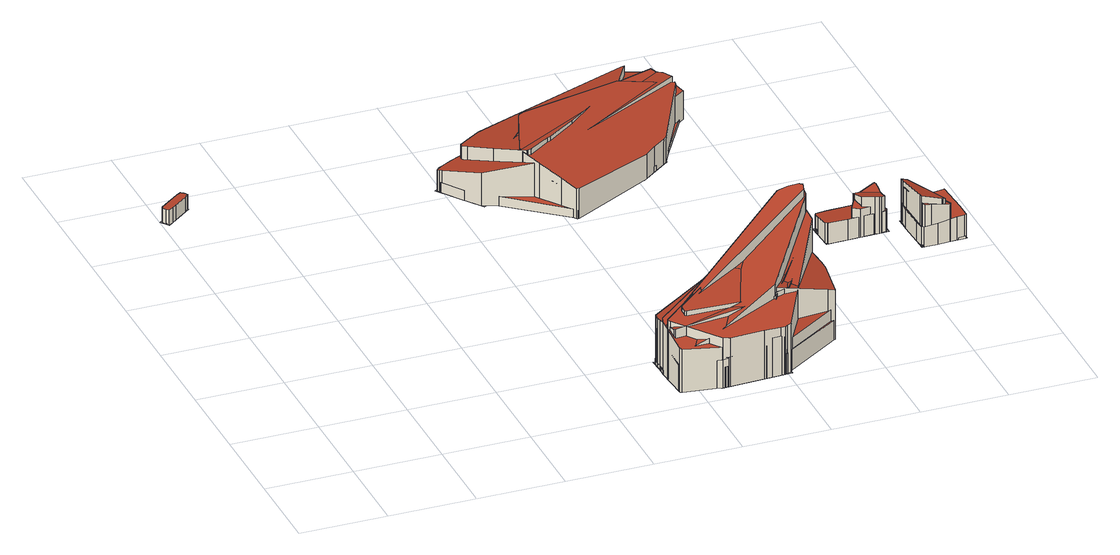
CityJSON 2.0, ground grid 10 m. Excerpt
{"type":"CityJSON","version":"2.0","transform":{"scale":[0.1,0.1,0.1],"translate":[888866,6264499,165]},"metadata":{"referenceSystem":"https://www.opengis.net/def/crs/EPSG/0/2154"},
"CityObjects":{
"building1":{"type":"Building","attributes":{"class":"Building"},"children":["building1-1"]},
"building1-1":{"type":"BuildingPart","parents":["building1"],"geometry":[{"type":"MultiSurface","lod":"2.2","boundaries":[[[0,1,2,3,4,5,6,7,8,9,10,11,12]],[[13,14,1,0]],[[14,15,2,1]],[[15,16,3,2]],[[16,17,4,3]],[[17,18,5,4]],[[18,19,6,5]],[[19,20,7,6]],[[20,21,8,7]],[[21,22,9,8]],[[22,23,10,9]],[[23,24,11,10]],[[24,25,12,11]],[[25,13,0,12]],[[26,27,28,29,30,31,32,33,34,35,36]],[[37,38,27,26]],[[38,39,28,27]],[[39,40,29,28]],[[40,41,30,29]],[[41,42,31,30]],[[42,32,31]],[[37,26,36]],[[43,44,45,32]]],"semantics":{"surfaces":[{"type":"RoofSurface","rf_azimuth":135.23,"rf_slope":3.99},{"type":"WallSurface","on_footprint_edge":true},{"type":"RoofSurface","rf_azimuth":129.39,"rf_slope":18.44},{"type":"GroundSurface"}],"values":[0,1,1,1,1,1,1,1,1,1,1,1,1,1,2,1,1,1,1,1,1,1,3]}}]},
"building2":{"type":"Building","attributes":{"class":"Building"},"children":["building2-1"]},
"building2-1":{"type":"BuildingPart","parents":["building2"],"geometry":[{"type":"MultiSurface","lod":"2.2","boundaries":[[[46,47,48,49,50,51,52,53,54,55,56,57,58]],[[59,60,47,46]],[[60,61,48,47]],[[61,62,49,48]],[[62,63,50,49]],[[63,64,51,50]],[[64,65,52,51]],[[65,66,53,52]],[[66,67,54,53]],[[67,68,55,54]],[[68,69,56,55]],[[69,70,57,56]],[[70,71,58,57]],[[71,59,46,58]],[[72,73,74,75,76,77,78,79,80,81,82,83,84]],[[85,86,73,72]],[[86,87,74,73]],[[87,88,75,74]],[[88,89,76,75]],[[89,90,77,76]],[[90,91,78,77]],[[91,92,79,78]],[[92,93,80,79]],[[93,94,81,80]],[[94,95,82,81]],[[95,96,83,82]],[[96,97,84,83]],[[97,85,72,84]],[[98,99,100,101,102,103,104,105,106,107,108,109,110,111,112]],[[113,114,99,98]],[[114,115,100,99]],[[115,116,101,100]],[[116,117,102,101]],[[117,118,103,102]],[[118,119,104,103]],[[119,120,105,104]],[[120,121,106,105]],[[121,122,107,106]],[[122,123,108,107]],[[123,124,109,108]],[[124,125,110,109]],[[125,126,111,110]],[[126,127,112,111]],[[127,113,98,112]],[[128,129,130,131,132,133,134,135,136,137,138]],[[139,140,129,128]],[[140,141,130,129]],[[141,142,131,130]],[[142,143,132,131]],[[143,144,133,132]],[[144,145,134,133]],[[145,146,135,134]],[[146,147,136,135]],[[147,148,137,136]],[[148,149,138,137]],[[149,139,128,138]],[[150,151,152,153,154,155,156,157,158,159,160,161,162,163]],[[164,114,151,150]],[[114,165,152,151]],[[165,166,153,152]],[[166,167,154,153]],[[167,168,155,154]],[[168,169,156,155]],[[169,170,157,156]],[[170,171,158,157]],[[171,172,159,158]],[[172,173,160,159]],[[173,174,161,160]],[[174,175,162,161]],[[175,176,163,162]],[[176,164,150,163]],[[177,178,179,180,181,182,183,184,185,186,187,188,189,190,191]],[[176,192,178,177]],[[192,193,179,178]],[[193,194,180,179]],[[194,195,181,180]],[[195,196,182,181]],[[196,120,183,182]],[[120,197,184,183]],[[197,198,185,184]],[[198,89,186,185]],[[89,199,187,186]],[[199,200,188,187]],[[200,201,189,188]],[[201,202,190,189]],[[202,203,191,190]],[[203,176,177,191]],[[204,205,206,207,208,209,210,211,212,213]],[[214,215,205,204]],[[215,216,206,205]],[[216,217,207,206]],[[217,218,208,207]],[[218,219,209,208]],[[219,220,210,209]],[[220,221,211,210]],[[221,222,212,211]],[[222,223,213,212]],[[223,214,204,213]],[[224,225,226,227,228,229,230,231,232,233,234]],[[235,236,225,224]],[[236,237,226,225]],[[237,238,227,226]],[[238,239,228,227]],[[239,240,229,228]],[[240,241,230,229]],[[241,242,231,230]],[[242,243,232,231]],[[243,244,233,232]],[[244,245,234,233]],[[245,235,224,234]],[[246,247,248,249,250,251,252,253,254,255,256,257]],[[258,139,247,246]],[[139,259,248,247]],[[259,260,249,248]],[[260,261,250,249]],[[261,262,251,250]],[[262,263,252,251]],[[263,264,253,252]],[[264,265,254,253]],[[265,266,255,254]],[[266,267,256,255]],[[267,268,257,256]],[[268,258,246,257]],[[269,270,271,272,273,274,275,276,277,278,279,280,281]],[[235,282,270,269]],[[282,283,271,270]],[[283,284,272,271]],[[284,285,273,272]],[[285,286,274,273]],[[286,287,275,274]],[[287,288,276,275]],[[288,289,277,276]],[[289,200,278,277]],[[200,290,279,278]],[[290,291,280,279]],[[291,292,281,280]],[[292,235,269,281]],[[293,294,295,296,297,298,299,300]],[[301,302,294,293]],[[302,303,295,294]],[[303,304,296,295]],[[304,305,297,296]],[[305,306,298,297]],[[306,307,299,298]],[[307,308,300,299]],[[308,301,293,300]],[[309,310,311,312,313,314,315,316,317,318]],[[319,320,310,309]],[[320,321,311,310]],[[321,322,312,311]],[[322,323,313,312]],[[323,324,314,313]],[[324,305,315,314]],[[305,325,316,315]],[[325,326,317,316]],[[326,327,318,317]],[[327,319,309,318]],[[328,329,330,331,332,333,334,335]],[[336,337,329,328]],[[337,338,330,329]],[[338,339,331,330]],[[339,340,332,331]],[[340,341,333,332]],[[341,201,334,333]],[[201,342,335,334]],[[342,336,328,335]],[[343,344,345,346,347,348,349,350,351,352]],[[320,353,344,343]],[[353,121,345,344]],[[121,354,346,345]],[[354,355,347,346]],[[355,356,348,347]],[[356,357,349,348]],[[357,358,350,349]],[[358,359,351,350]],[[359,360,352,351]],[[360,320,343,352]],[[361,362,363,364,365,366,367,368,88,369,370,371,372,373]]],"semantics":{"surfaces":[{"type":"RoofSurface","rf_azimuth":118.27,"rf_slope":12.03},{"type":"WallSurface","on_footprint_edge":true},{"type":"RoofSurface","rf_azimuth":3.54,"rf_slope":15.82},{"type":"RoofSurface","rf_azimuth":275.65,"rf_slope":15.65},{"type":"RoofSurface","rf_azimuth":277.35,"rf_slope":15.94},{"type":"RoofSurface","rf_azimuth":180.76,"rf_slope":18.69},{"type":"RoofSurface","rf_azimuth":94.4,"rf_slope":0.727},{"type":"RoofSurface","rf_azimuth":194.73,"rf_slope":17.18},{"type":"RoofSurface","rf_azimuth":240.69,"rf_slope":12.27},{"type":"RoofSurface","rf_azimuth":337.09,"rf_slope":0.999},{"type":"RoofSurface","rf_azimuth":118.31,"rf_slope":3.19},{"type":"RoofSurface","rf_azimuth":283.35,"rf_slope":12.24},{"type":"RoofSurface","rf_azimuth":78.96,"rf_slope":3},{"type":"RoofSurface","rf_azimuth":230.39,"rf_slope":15.27},{"type":"RoofSurface","rf_azimuth":110.7,"rf_slope":1.95},{"type":"GroundSurface"}],"values":[0,1,1,1,1,1,1,1,1,1,1,1,1,1,2,1,1,1,1,1,1,1,1,1,1,1,1,1,3,1,1,1,1,1,1,1,1,1,1,1,1,1,1,1,4,1,1,1,1,1,1,1,1,1,1,1,5,1,1,1,1,1,1,1,1,1,1,1,1,1,1,6,1,1,1,1,1,1,1,1,1,1,1,1,1,1,1,7,1,1,1,1,1,1,1,1,1,1,8,1,1,1,1,1,1,1,1,1,1,1,9,1,1,1,1,1,1,1,1,1,1,1,1,10,1,1,1,1,1,1,1,1,1,1,1,1,1,11,1,1,1,1,1,1,1,1,12,1,1,1,1,1,1,1,1,1,1,13,1,1,1,1,1,1,1,1,14,1,1,1,1,1,1,1,1,1,1,15]}}]},
"building3":{"type":"Building","attributes":{"class":"Building"},"children":["building3-1"]},
"building3-1":{"type":"BuildingPart","parents":["building3"],"geometry":[{"type":"MultiSurface","lod":"2.2","boundaries":[[[374,375,376,377,378,379,380,381,382,383,384,385,386,387,388,389,390]],[[391,392,375,374]],[[392,393,376,375]],[[393,394,377,376]],[[394,395,378,377]],[[395,396,379,378]],[[396,397,380,379]],[[397,398,381,380]],[[398,399,382,381]],[[399,400,383,382]],[[400,401,384,383]],[[401,402,385,384]],[[402,403,386,385]],[[403,404,387,386]],[[404,405,388,387]],[[405,406,389,388]],[[406,407,390,389]],[[407,391,374,390]],[[408,409,410,411,412,413,414,415,416,417,418,419,420,421,422,423,424,425,426,427]],[[428,429,409,408]],[[429,430,410,409]],[[430,431,411,410]],[[431,432,412,411]],[[432,433,413,412]],[[433,434,414,413]],[[434,435,415,414]],[[435,436,416,415]],[[436,437,417,416]],[[437,438,418,417]],[[438,439,419,418]],[[439,440,420,419]],[[440,441,421,420]],[[441,442,422,421]],[[442,443,423,422]],[[443,444,424,423]],[[444,445,425,424]],[[445,446,426,425]],[[446,447,427,426]],[[447,428,408,427]],[[448,449,450,451,452,453,454,455,456,457,458,459,460,461,462]],[[463,464,449,448]],[[464,465,450,449]],[[465,466,451,450]],[[466,467,452,451]],[[467,468,453,452]],[[468,469,454,453]],[[469,470,455,454]],[[470,471,456,455]],[[471,472,457,456]],[[472,473,458,457]],[[473,474,459,458]],[[474,475,460,459]],[[475,476,461,460]],[[476,477,462,461]],[[477,463,448,462]],[[478,479,480,481,482,483,484,485,486,487,488,489,490]],[[491,467,479,478]],[[467,492,480,479]],[[492,493,481,480]],[[493,494,482,481]],[[494,495,483,482]],[[495,496,484,483]],[[496,497,485,484]],[[497,498,486,485]],[[498,499,487,486]],[[499,500,488,487]],[[500,501,489,488]],[[501,502,490,489]],[[502,491,478,490]],[[503,504,505,506,507,508,509,510,511,512,513,514,515,516,517,518,519]],[[464,520,504,503]],[[520,521,505,504]],[[521,522,506,505]],[[522,523,507,506]],[[523,524,508,507]],[[524,525,509,508]],[[525,526,510,509]],[[526,527,511,510]],[[527,528,512,511]],[[528,529,513,512]],[[529,530,514,513]],[[530,531,515,514]],[[531,532,516,515]],[[532,533,517,516]],[[533,534,518,517]],[[534,535,519,518]],[[535,464,503,519]],[[536,537,497,538,539,540,541,542,543,544,545,546,547,548,549,550,551,552,553,554,555,556,557,558,559,560,561,562,563,564,565,566]]],"semantics":{"surfaces":[{"type":"RoofSurface","rf_azimuth":306.57,"rf_slope":19.51},{"type":"WallSurface","on_footprint_edge":true},{"type":"RoofSurface","rf_azimuth":114.48,"rf_slope":14.21},{"type":"RoofSurface","rf_azimuth":120.1,"rf_slope":14.82},{"type":"RoofSurface","rf_azimuth":304.26,"rf_slope":13.78},{"type":"RoofSurface","rf_azimuth":24.56,"rf_slope":1.72},{"type":"GroundSurface"}],"values":[0,1,1,1,1,1,1,1,1,1,1,1,1,1,1,1,1,1,2,1,1,1,1,1,1,1,1,1,1,1,1,1,1,1,1,1,1,1,1,3,1,1,1,1,1,1,1,1,1,1,1,1,1,1,1,4,1,1,1,1,1,1,1,1,1,1,1,1,1,5,1,1,1,1,1,1,1,1,1,1,1,1,1,1,1,1,1,6]}}]},
"building4":{"type":"Building","attributes":{"class":"Building"},"children":["building4-1"]},
"building4-1":{"type":"BuildingPart","parents":["building4"],"geometry":[{"type":"MultiSurface","lod":"2.2","boundaries":[[[567,568,569,570,571,572,573,574,575,576,577,578,579,580,581,582,583]],[[584,585,568,567]],[[585,586,569,568]],[[586,587,570,569]],[[587,588,571,570]],[[588,589,572,571]],[[589,590,573,572]],[[590,591,574,573]],[[591,592,575,574]],[[592,593,576,575]],[[593,594,577,576]],[[594,595,578,577]],[[595,596,579,578]],[[596,597,580,579]],[[597,598,581,580]],[[598,599,582,581]],[[599,600,583,582]],[[600,584,567,583]],[[601,602,603,604,605,606,607,608,609,610,611,612,613]],[[614,615,602,601]],[[615,616,603,602]],[[616,617,604,603]],[[617,618,605,604]],[[618,619,606,605]],[[619,620,607,606]],[[620,621,608,607]],[[621,622,609,608]],[[622,623,610,609]],[[623,624,611,610]],[[624,625,612,611]],[[625,626,613,612]],[[626,614,601,613]],[[627,628,629,630,631,632,633,634,635,636]],[[637,638,628,627]],[[638,639,629,628]],[[639,640,630,629]],[[640,641,631,630]],[[641,642,632,631]],[[642,643,633,632]],[[643,644,634,633]],[[644,645,635,634]],[[645,646,636,635]],[[646,637,627,636]],[[647,648,649,650,651,652,653,654,655]],[[656,657,648,647]],[[657,658,649,648]],[[658,659,650,649]],[[659,595,651,650]],[[595,652,651]],[[660,654,653]],[[660,661,655,654]],[[661,656,647,655]],[[662,663,664,665]]],"semantics":{"surfaces":[{"type":"RoofSurface","rf_azimuth":93.26,"rf_slope":9.93},{"type":"WallSurface","on_footprint_edge":true},{"type":"RoofSurface","rf_azimuth":292.86,"rf_slope":13.55},{"type":"RoofSurface","rf_azimuth":57.39,"rf_slope":17.28},{"type":"RoofSurface","rf_azimuth":86.56,"rf_slope":17.96},{"type":"GroundSurface"}],"values":[0,1,1,1,1,1,1,1,1,1,1,1,1,1,1,1,1,1,2,1,1,1,1,1,1,1,1,1,1,1,1,1,3,1,1,1,1,1,1,1,1,1,1,4,1,1,1,1,1,1,1,1,5]}}]},
"building5":{"type":"Building","attributes":{"class":"Building"},"children":["building5-1"]},
"building5-1":{"type":"BuildingPart","parents":["building5"],"geometry":[{"type":"MultiSurface","lod":"2.2","boundaries":[[[666,667,668,669,670,671,672,673,674,675,676,677,678,679,680]],[[681,682,667,666]],[[682,683,668,667]],[[683,684,669,668]],[[684,685,670,669]],[[685,686,671,670]],[[686,687,672,671]],[[687,688,673,672]],[[688,689,674,673]],[[689,690,675,674]],[[690,691,676,675]],[[691,692,677,676]],[[692,693,678,677]],[[693,694,679,678]],[[694,695,680,679]],[[695,681,666,680]],[[696,697,698,699,700,701,702,703,704,705,706,707]],[[708,709,697,696]],[[709,710,698,697]],[[710,711,699,698]],[[711,712,700,699]],[[712,713,701,700]],[[713,714,702,701]],[[714,690,703,702]],[[690,715,704,703]],[[715,716,705,704]],[[716,717,706,705]],[[717,718,707,706]],[[718,708,696,707]],[[719,720,721,722,723,724,725,726,727]],[[728,729,720,719]],[[729,730,721,720]],[[730,731,722,721]],[[731,732,723,722]],[[732,733,724,723]],[[733,734,725,724]],[[734,735,726,725]],[[735,736,727,726]],[[736,728,719,727]],[[737,738,739,740,741,742,743,744,745]],[[746,747,738,737]],[[747,748,739,738]],[[748,749,740,739]],[[749,750,741,740]],[[750,751,742,741]],[[751,752,743,742]],[[752,753,744,743]],[[753,754,745,744]],[[754,746,737,745]],[[755,756,757,716]]],"semantics":{"surfaces":[{"type":"RoofSurface","rf_azimuth":178.07,"rf_slope":6.08},{"type":"WallSurface","on_footprint_edge":true},{"type":"RoofSurface","rf_azimuth":129.72,"rf_slope":1.57},{"type":"RoofSurface","rf_azimuth":31.68,"rf_slope":13.21},{"type":"RoofSurface","rf_azimuth":31.42,"rf_slope":18.12},{"type":"GroundSurface"}],"values":[0,1,1,1,1,1,1,1,1,1,1,1,1,1,1,1,2,1,1,1,1,1,1,1,1,1,1,1,1,3,1,1,1,1,1,1,1,1,1,4,1,1,1,1,1,1,1,1,1,5]}}]}
},
"vertices":[
[3,559,19],[5,555,20],[8,552,20],[13,555,20],[18,559,20],[33,571,20],[37,575,20],[38,576,20],[35,580,20],[32,582,20],[27,580,19],[9,566,19],[4,562,19],[3,559,2],[5,555,2],[8,552,2],[13,555,2],[18,559,2],[33,571,2],[37,575,2],[38,576,2],[35,580,2],[32,582,2],[27,580,2],[9,566,2],[4,562,2],[4,558,3],[6,554,4],[11,554,5],[29,570,5],[36,576,5],[37,577,5],[32,584,2],[25,578,2],[17,572,2],[6,562,2],[4,561,2],[4,558,2],[6,554,2],[11,554,2],[29,570,2],[36,576,2],[37,577,2],[1,560,2],[8,551,2],[39,575,2],
[370,62,74],[373,30,80],[374,27,81],[451,35,87],[509,52,90],[512,53,90],[544,107,83],[572,156,77],[572,171,74],[492,167,67],[487,167,66],[372,79,71],[370,69,73],[370,62,14],[373,30,14],[374,27,14],[451,35,14],[509,52,14],[512,53,14],[544,107,14],[572,156,14],[572,171,14],[492,167,14],[487,167,14],[372,79,14],[370,69,14],[490,86,95],[492,50,95],[556,54,77],[565,55,74],[575,110,70],[575,111,70],[575,121,70],[574,137,70],[573,151,70],[569,170,71],[526,169,83],[524,167,83],[491,104,94],[490,86,14],[492,50,14],[556,54,14],[565,55,14],[575,110,14],[575,111,14],[575,121,14],[574,137,14],[573,151,14],[569,170,14],[526,169,14],[524,167,14],[491,104,14],[371,42,86],[371,41,85],[373,38,85],[418,4,74],[426,3,73],[465,5,73],[484,6,72],[490,6,72],[492,7,72],[497,8,73],[574,146,109],[573,160,113],[571,161,113],[557,168,116],[543,168,116],[371,42,14],[371,41,14],[373,38,14],[418,4,14],[426,3,14],[465,5,14],[484,6,14],[490,6,14],[492,7,14],[497,8,14],[574,146,14],[573,160,14],[571,161,14],[557,168,14],[543,168,14],[370,52,78],[373,12,67],[375,10,66],[425,3,62],[489,6,61],[574,155,100],[572,166,103],[571,168,104],[532,169,106],[527,166,105],[371,57,80],[370,52,14],[373,12,14],[375,10,14],[425,3,14],[489,6,14],[574,155,14],[572,166,14],[571,168,14],[532,169,14],[527,166,14],[371,57,14],[371,67,28],[371,41,28],[394,12,36],[445,4,53],[448,4,54],[460,6,58],[558,156,92],[560,162,93],[553,165,90],[518,168,79],[513,168,77],[499,167,72],[372,78,29],[371,77,28],[371,67,14],[394,12,14],[445,4,14],[448,4,14],[460,6,14],[558,156,14],[560,162,14],[553,165,14],[518,168,14],[513,168,14],[499,167,14],[372,78,14],[371,77,14],[371,77,38],[373,41,38],[383,11,38],[421,3,39],[466,5,39],[486,6,39],[490,6,39],[491,6,39],[565,56,38],[575,110,37],[575,137,37],[574,148,37],[557,170,37],[528,168,37],[489,153,37],[373,41,14],[383,11,14],[421,3,14],[466,5,14],[486,6,14],[491,6,14],[565,56,14],[575,137,14],[574,148,14],[557,170,14],[528,168,14],[489,153,14],[371,59,64],[372,28,62],[374,11,61],[415,13,74],[494,47,100],[571,157,132],[573,161,132],[573,167,133],[550,168,126],[540,165,123],[371,59,14],[372,28,14],[374,11,14],[415,13,14],[494,47,14],[571,157,14],[573,161,14],[573,167,14],[550,168,14],[540,165,14],[371,76,57],[372,30,48],[373,15,45],[418,3,48],[428,3,49],[459,5,53],[468,5,54],[470,6,54],[550,158,91],[549,161,92],[545,169,93],[371,76,14],[372,30,14],[373,15,14],[418,3,14],[428,3,14],[459,5,14],[468,5,14],[470,6,14],[550,158,14],[549,161,14],[545,169,14],[370,59,19],[370,52,19],[371,52,19],[483,99,17],[489,103,17],[490,106,17],[491,110,17],[491,121,17],[489,161,18],[488,163,18],[371,78,19],[370,76,19],[370,59,14],[371,52,14],[483,99,14],[489,103,14],[490,106,14],[491,110,14],[491,121,14],[489,161,14],[488,163,14],[371,78,14],[370,76,14],[371,76,45],[373,45,47],[375,13,49],[424,3,50],[485,7,52],[490,7,52],[565,58,51],[575,109,49],[574,141,48],[574,148,47],[571,155,47],[501,167,44],[488,164,44],[373,45,14],[375,13,14],[424,3,14],[485,7,14],[490,7,14],[565,58,14],[575,109,14],[574,141,14],[571,155,14],[501,167,14],[488,164,14],[390,51,93],[391,44,91],[393,43,91],[495,46,86],[574,151,104],[571,162,107],[560,167,109],[541,170,110],[390,51,14],[391,44,14],[393,43,14],[495,46,14],[574,151,14],[571,162,14],[560,167,14],[541,170,14],[371,71,34],[372,40,35],[493,14,35],[574,125,29],[575,129,28],[575,131,28],[574,151,27],[573,153,27],[485,158,28],[371,73,33],[371,71,14],[372,40,14],[493,14,14],[574,125,14],[575,129,14],[575,131,14],[573,153,14],[485,158,14],[371,73,14],[374,45,82],[378,45,83],[379,45,83],[569,157,140],[571,165,142],[568,167,142],[557,170,140],[544,169,138],[374,45,14],[378,45,14],[379,45,14],[569,157,14],[571,165,14],[568,167,14],[544,169,14],[372,40,43],[456,5,45],[492,7,45],[563,73,44],[575,116,43],[574,128,42],[574,132,42],[573,136,42],[488,162,40],[372,62,42],[456,5,14],[563,73,14],[575,116,14],[574,128,14],[574,132,14],[573,136,14],[488,162,14],[372,62,14],[432,102,14],[433,83,14],[369,79,14],[373,10,14],[416,13,14],[417,2,14],[498,6,14],[496,51,14],[561,107,14],[576,108,14],[573,171,14],[484,167,14],[487,106,14],
[365,455,72],[367,451,70],[379,434,63],[395,412,53],[406,397,46],[409,396,46],[505,447,40],[518,458,40],[533,469,40],[537,473,40],[578,550,54],[578,553,55],[575,554,55],[513,555,69],[390,509,82],[385,506,82],[383,504,82],[365,455,10],[367,451,10],[379,434,10],[395,412,10],[406,397,10],[409,396,10],[505,447,10],[518,458,10],[533,469,10],[537,473,10],[578,550,10],[578,553,10],[575,554,10],[513,555,10],[390,509,10],[385,506,10],[383,504,10],[322,513,53],[326,507,55],[345,480,63],[370,447,73],[371,446,74],[375,447,74],[400,465,72],[404,467,72],[438,492,70],[497,542,65],[513,554,64],[514,556,63],[540,602,56],[539,604,55],[538,605,54],[398,556,51],[352,539,50],[351,539,50],[332,525,51],[323,518,52],[322,513,10],[326,507,10],[345,480,10],[370,447,10],[371,446,10],[375,447,10],[400,465,10],[404,467,10],[438,492,10],[497,542,10],[513,554,10],[514,556,10],[540,602,10],[539,604,10],[538,605,10],[398,556,10],[352,539,10],[351,539,10],[332,525,10],[323,518,10],[291,504,35],[292,501,36],[294,498,37],[323,457,50],[376,439,61],[576,555,61],[573,575,56],[569,580,55],[566,584,53],[558,594,50],[540,613,43],[536,614,42],[313,519,34],[300,512,34],[295,508,35],[291,504,10],[292,501,10],[294,498,10],[323,457,10],[376,439,10],[576,555,10],[573,575,10],[569,580,10],[566,584,10],[558,594,10],[540,613,10],[536,614,10],[313,519,10],[300,512,10],[295,508,10],[353,471,61],[376,439,52],[385,426,48],[389,420,46],[394,414,44],[544,519,45],[561,531,45],[586,549,45],[575,571,51],[564,587,56],[416,529,64],[413,528,65],[386,506,64],[353,471,10],[385,426,10],[389,420,10],[394,414,10],[544,519,10],[561,531,10],[586,549,10],[575,571,10],[564,587,10],[416,529,10],[413,528,10],[386,506,10],[292,501,22],[293,499,22],[310,475,22],[406,398,20],[408,396,20],[504,447,17],[530,467,16],[534,470,15],[580,545,13],[582,575,13],[582,577,13],[581,579,13],[572,590,13],[565,599,13],[538,613,14],[373,552,19],[305,510,21],[293,499,10],[310,475,10],[406,398,10],[408,396,10],[504,447,10],[530,467,10],[534,470,10],[580,545,10],[582,575,10],[582,577,10],[581,579,10],[572,590,10],[565,599,10],[538,613,10],[373,552,10],[305,510,10],[547,511,10],[542,517,10],[573,568,10],[584,575,10],[565,602,10],[554,594,10],[538,615,10],[495,583,10],[491,588,10],[457,563,10],[463,554,10],[423,525,10],[397,558,10],[386,550,10],[381,557,10],[354,538,10],[352,540,10],[319,517,10],[315,522,10],[289,504,10],[325,454,10],[351,472,10],[407,395,10],[467,437,10],[441,473,10],[463,489,10],[482,464,10],[486,467,10],[502,445,10],[538,472,10],[522,493,10],
[624,256,41],[625,238,44],[626,236,45],[627,235,45],[649,235,45],[693,237,45],[695,241,45],[695,246,44],[695,254,42],[695,261,41],[694,268,40],[692,271,39],[675,271,39],[644,270,39],[639,270,39],[626,269,39],[625,267,39],[624,256,20],[625,238,20],[626,236,20],[627,235,20],[649,235,20],[693,237,20],[695,241,20],[695,246,20],[695,254,20],[695,261,20],[694,268,20],[692,271,20],[675,271,20],[644,270,20],[639,270,20],[626,269,20],[625,267,20],[654,237,57],[663,235,55],[682,238,54],[685,241,55],[694,253,56],[694,256,57],[694,263,59],[694,270,60],[693,271,61],[670,258,60],[667,255,60],[665,252,59],[660,247,58],[654,237,20],[663,235,20],[682,238,20],[685,241,20],[694,253,20],[694,256,20],[694,263,20],[694,270,20],[693,271,20],[670,258,20],[667,255,20],[665,252,20],[660,247,20],[662,249,65],[666,238,67],[680,236,65],[685,236,64],[687,236,64],[692,239,62],[694,261,56],[694,269,54],[663,255,63],[663,253,64],[662,249,20],[666,238,20],[680,236,20],[685,236,20],[687,236,20],[692,239,20],[694,261,20],[694,269,20],[663,255,20],[663,253,20],[624,264,23],[636,236,32],[641,236,32],[685,237,31],[692,271,19],[673,271,20],[665,271,20],[645,270,21],[637,269,21],[624,264,20],[636,236,20],[641,236,20],[685,237,20],[645,270,20],[637,269,20],[695,272,20],[623,270,20],[625,234,20],[696,236,20],
[712,229,47],[713,202,47],[714,190,47],[716,186,48],[731,186,49],[753,187,52],[762,188,52],[764,188,53],[764,189,53],[764,206,53],[762,246,52],[761,246,52],[719,246,48],[713,243,47],[713,242,47],[712,229,24],[713,202,24],[714,190,24],[716,186,24],[731,186,24],[753,187,24],[762,188,24],[764,188,24],[764,189,24],[764,206,24],[762,246,24],[761,246,24],[719,246,24],[713,243,24],[713,242,24],[713,234,25],[713,212,25],[714,194,26],[715,187,26],[752,187,26],[763,187,27],[764,193,27],[764,206,26],[763,219,26],[762,247,25],[723,246,25],[715,245,25],[713,234,24],[713,212,24],[714,194,24],[715,187,24],[752,187,24],[763,187,24],[764,193,24],[763,219,24],[762,247,24],[723,246,24],[715,245,24],[713,237,70],[715,188,76],[717,187,75],[724,186,74],[746,187,69],[747,189,69],[726,245,66],[719,245,68],[714,241,69],[713,237,24],[715,188,24],[717,187,24],[724,186,24],[746,187,24],[747,189,24],[726,245,24],[719,245,24],[714,241,24],[713,239,76],[714,192,84],[715,190,84],[736,187,78],[738,187,78],[741,189,76],[720,245,73],[716,246,74],[713,245,75],[713,239,24],[714,192,24],[715,190,24],[736,187,24],[738,187,24],[741,189,24],[720,245,24],[716,246,24],[713,245,24],[712,246,24],[714,186,24],[765,187,24]
]}
